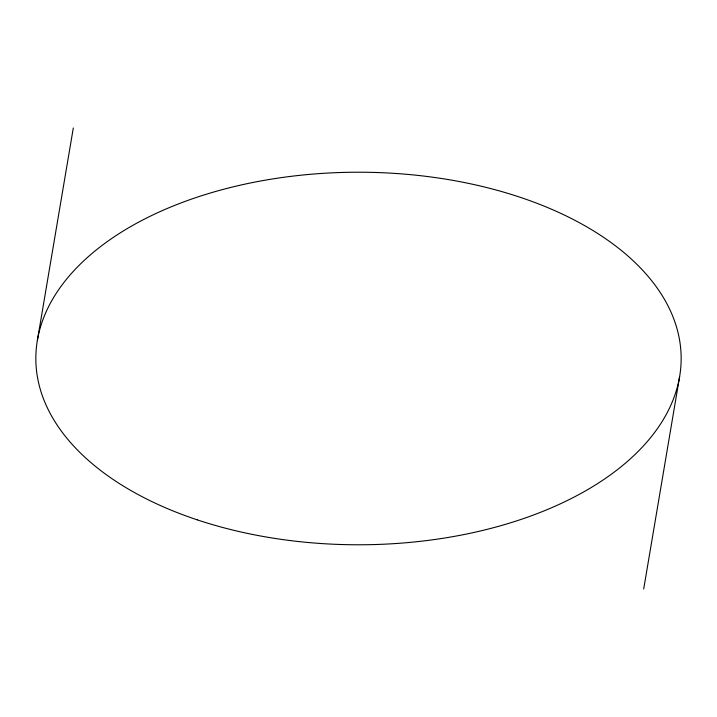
<?xml version="1.0" encoding="UTF-8"?>
<svg xmlns="http://www.w3.org/2000/svg" width="717" height="717" viewBox="0 0 717 717"><rect width="100%" height="100%" fill="white"/><g stroke="black" fill="none" stroke-linecap="round" stroke-linejoin="round"><path stroke-width="1.08" d="M37.383 340.387L73.313 127.993M643.687 589.007L679.617 376.613M197.175 519.825A322.65 186.277 0 0 0 681.15 358.5A322.65 186.277 0 0 0 197.175 197.175A322.65 186.277 0 0 0 197.175 519.825"/></g></svg>
